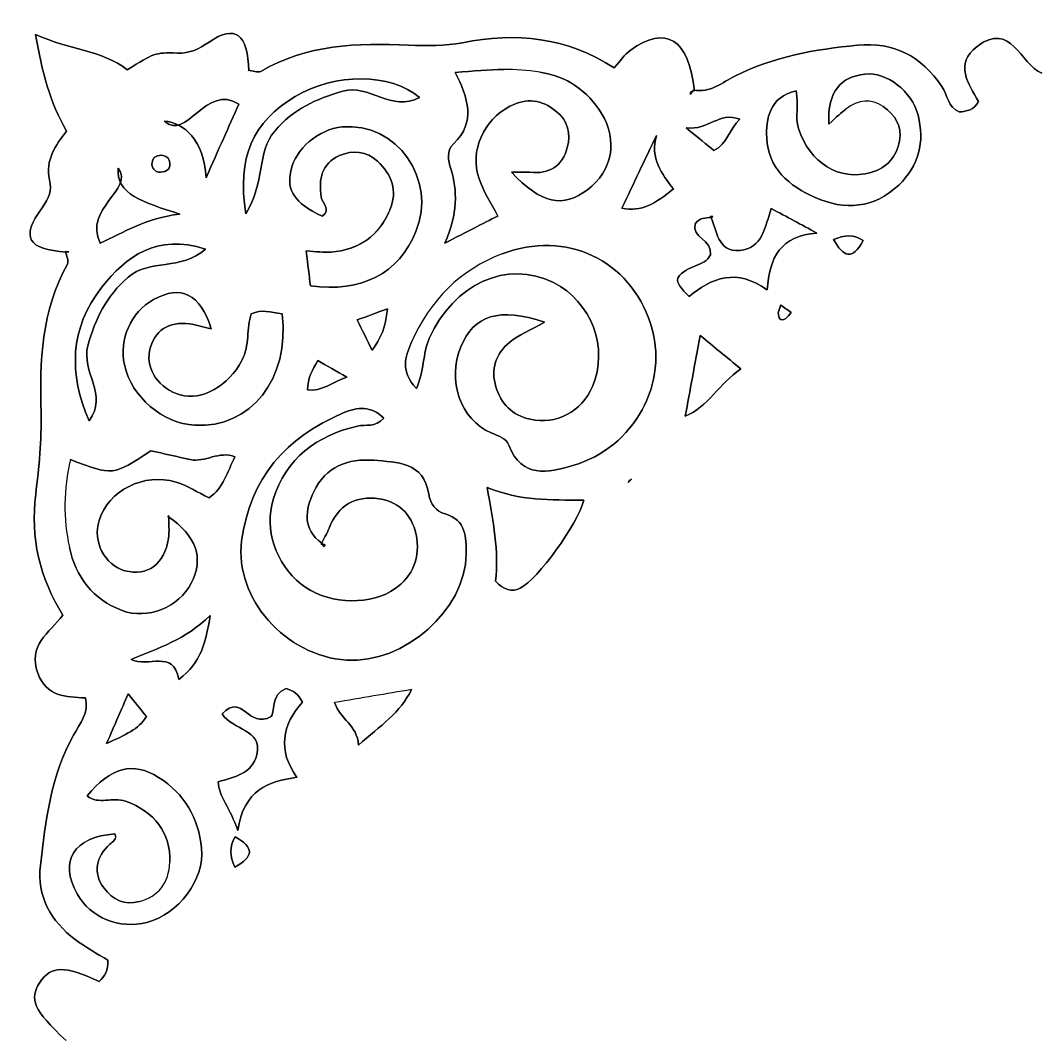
# Model space of a CAD drawing. Header units: millimetres. Extents: x 12656 to 13141, y 12470 to 12954.
# Drawn here: x 12656.3 to 12898.2, y 12712.1 to 12954 of the extents above; entities that cross this region are included whole.
import ezdxf

# ---------------------------------------------------------------- set-up
doc = ezdxf.new("R2010")
doc.units = ezdxf.units.MM
doc.layers.get('0').update_dxf_attribs({"linetype": 'CONTINUOUS'})

msp = doc.modelspace()

# ---------------------------------------------------------------- linework, layer by layer
for p, q in [((12710.5, 12941.96), (12710.28, 12942.18)), ((12710.28, 12942.18), (12710.5, 12941.96)), ((12816.1, 12937.27), (12815.92, 12937.45)), ((12815.92, 12937.45), (12816.1, 12937.27)), ((12819.93, 12907.44), (12820.45, 12907.45)), ((12819.93, 12907.44), (12820.13, 12907.25)), ((12820.45, 12907.45), (12820.13, 12907.25)), ((12667.03, 12899.19), (12667.25, 12899.03)), ((12667.03, 12899.19), (12667.77, 12899.05)), ((12667.77, 12899.05), (12667.25, 12899.03)), ((12813.9, 12859.81), (12813.9, 12859.81)), ((12813.9, 12859.81), (12813.9, 12859.81)), ((12800.38, 12844.42), (12800.64, 12844.87)), ((12800.64, 12844.87), (12800.38, 12844.42)), ((12800.77, 12844.82), (12800.38, 12844.42)), ((12800.38, 12844.42), (12800.77, 12844.82)), ((12800.64, 12844.87), (12801.2, 12845.22)), ((12801.2, 12845.22), (12800.64, 12844.87)), ((12800.64, 12844.87), (12800.77, 12844.82)), ((12800.77, 12844.82), (12800.64, 12844.87)), ((12801.2, 12845.22), (12800.77, 12844.82)), ((12800.77, 12844.82), (12801.2, 12845.22)), ((12691.29, 12836.32), (12691.46, 12836.47)), ((12691.46, 12836.47), (12691.29, 12836.32)), ((12691.29, 12836.32), (12691.46, 12836.47)), ((12691.46, 12836.47), (12691.29, 12836.32)), ((12727.6, 12829.78), (12727.78, 12829.98)), ((12727.78, 12829.98), (12727.6, 12829.78)), ((12721.87, 12774.51), (12721.85, 12774.48)), ((12721.85, 12774.48), (12721.87, 12774.51))]:
    msp.add_line(p, q)
for points in [[(12819.93, 12907.44), (12820.13, 12907.25), (12820.45, 12907.45)], [(12667.03, 12899.19), (12667.25, 12899.03), (12667.77, 12899.05)]]:
    msp.add_lwpolyline(points, close=True)
for centre, major_axis, ratio, start_param, end_param in [((12804.04, 12889.46), (-54.75, 44.14), 0.531289, 5.542823, 5.706926), ((12804.04, 12889.46), (-54.75, 44.14), 0.531289, 5.542823, 5.706926), ((12648.89, 8558.32), (208.31, 4376.51), 0.037222, 6.260377, 6.31456), ((12648.89, 8558.32), (-208.31, -4376.51), 0.037222, 3.118784, 3.172967), ((12115.24, 13726.12), (-623.56, 823.97), 0.116786, 3.067416, 3.209533), ((18122.43, 6417.5), (-5362.5, 6474.98), 0.064929, 6.26105, 6.316155), ((18122.43, 6417.5), (5362.5, -6474.98), 0.064929, 3.119457, 3.174563), ((13099.97, 12880.35), (-432.84, -46.46), 0.324881, 6.171435, 6.317976), ((13099.97, 12880.35), (-432.84, -46.46), 0.324881, 6.171435, 6.317976), ((11839.44, 13469.99), (-850.07, 721.98), 0.085152, 3.083492, 3.20806), ((11839.44, 13469.99), (-850.07, 721.98), 0.085152, 3.083492, 3.20806)]:
    msp.add_ellipse(centre, major_axis=major_axis, ratio=ratio, start_param=start_param, end_param=end_param)
for points in [[(12883.17, 12947.8), (12891.16, 12953.95), (12893.35, 12943.52), (12898.49, 12941.47)], [(12898.49, 12941.47), (12893.35, 12943.52), (12891.16, 12953.95), (12883.17, 12947.8)], [(12701.02, 12948.83), (12707.33, 12953.03), (12710.19, 12950.76), (12710.5, 12941.96)], [(12710.5, 12941.96), (12710.19, 12950.76), (12707.33, 12953.03), (12701.02, 12948.83)], [(12761.12, 12948.67), (12773.82, 12951.21), (12785.83, 12949.99), (12797.11, 12942.71)], [(12797.11, 12942.71), (12785.83, 12949.99), (12773.82, 12951.21), (12761.12, 12948.67)], [(12816.1, 12937.27), (12814.93, 12949.46), (12809.38, 12952.99), (12800.88, 12946.85)], [(12800.88, 12946.85), (12809.38, 12952.99), (12814.93, 12949.46), (12816.1, 12937.27)], [(12659.87, 12950.62), (12661.45, 12941.75), (12663.25, 12934.48), (12667.25, 12927.73)], [(12681.65, 12942.26), (12675.6, 12946.92), (12667.88, 12946.96), (12659.87, 12950.62)], [(12659.87, 12950.62), (12667.88, 12946.96), (12675.6, 12946.92), (12681.65, 12942.26)], [(12667.25, 12927.73), (12663.25, 12934.48), (12661.45, 12941.75), (12659.87, 12950.62)], [(12693.49, 12946.21), (12696.6, 12946.09), (12698.52, 12947.16), (12701.02, 12948.83)], [(12701.02, 12948.83), (12698.52, 12947.16), (12696.6, 12946.09), (12693.49, 12946.21)], [(12713.3, 12941.86), (12724.25, 12948.24), (12736.18, 12948.67), (12748.36, 12948.09)], [(12748.36, 12948.09), (12736.18, 12948.67), (12724.25, 12948.24), (12713.3, 12941.86)], [(12748.36, 12948.09), (12752.6, 12947.89), (12756.98, 12947.85), (12761.12, 12948.67)], [(12761.12, 12948.67), (12756.98, 12947.85), (12752.6, 12947.89), (12748.36, 12948.09)], [(12854.74, 12948.06), (12863.42, 12948.9), (12869.93, 12945.48), (12874.79, 12938.3)], [(12874.79, 12938.3), (12869.93, 12945.48), (12863.42, 12948.9), (12854.74, 12948.06)], [(12693.49, 12946.21), (12688.03, 12946.42), (12688.01, 12946.1), (12681.65, 12942.26)], [(12681.65, 12942.26), (12688.01, 12946.1), (12688.03, 12946.42), (12693.49, 12946.21)], [(12800.88, 12946.85), (12799.51, 12945.86), (12798.55, 12944.32), (12797.11, 12942.71)], [(12797.11, 12942.71), (12798.55, 12944.32), (12799.51, 12945.86), (12800.88, 12946.85)], [(12854.74, 12948.06), (12844.73, 12947.09), (12834.94, 12945.38), (12825.82, 12940.8)], [(12825.82, 12940.8), (12834.94, 12945.38), (12844.73, 12947.09), (12854.74, 12948.06)], [(12883.49, 12934.76), (12881.06, 12938.94), (12877.7, 12943.6), (12883.17, 12947.8)], [(12883.17, 12947.8), (12877.7, 12943.6), (12881.06, 12938.94), (12883.49, 12934.76)], [(12710.28, 12942.18), (12710.35, 12942.11), (12710.43, 12942.03), (12710.5, 12941.96)], [(12713.3, 12941.86), (12712.6, 12941.45), (12711.3, 12942.05), (12710.28, 12942.18)], [(12710.28, 12942.18), (12711.3, 12942.05), (12712.6, 12941.45), (12713.3, 12941.86)], [(12710.5, 12941.96), (12710.43, 12942.03), (12710.35, 12942.11), (12710.28, 12942.18)], [(12750.94, 12935.66), (12744.06, 12941.56), (12730.84, 12941.49), (12721.42, 12935.9)], [(12721.42, 12935.9), (12730.84, 12941.49), (12744.06, 12941.56), (12750.94, 12935.66)], [(12759.05, 12924.76), (12764.4, 12929.86), (12762.42, 12935.53), (12759.38, 12941.63)], [(12759.38, 12941.63), (12762.42, 12935.53), (12764.4, 12929.86), (12759.05, 12924.76)], [(12759.38, 12941.63), (12763.87, 12941.92), (12767.38, 12942.31), (12770.91, 12942.32)], [(12770.91, 12942.32), (12767.38, 12942.31), (12763.87, 12941.92), (12759.38, 12941.63)], [(12779.44, 12941.67), (12785.8, 12940.7), (12790.75, 12937.34), (12794.09, 12931.91)], [(12794.09, 12931.91), (12790.75, 12937.34), (12785.8, 12940.7), (12779.44, 12941.67)], [(12856.55, 12941.21), (12861.7, 12941.82), (12867.66, 12937.18), (12869.13, 12931.51)], [(12869.13, 12931.51), (12867.66, 12937.18), (12861.7, 12941.82), (12856.55, 12941.21)], [(12690.48, 12930.07), (12695.69, 12925.12), (12700.27, 12939.17), (12708.08, 12934.1)], [(12708.08, 12934.1), (12700.27, 12939.17), (12695.69, 12925.12), (12690.48, 12930.07)], [(12825.82, 12940.8), (12822.71, 12939.25), (12819.86, 12936.65), (12815.92, 12937.45)], [(12815.92, 12937.45), (12819.86, 12936.65), (12822.71, 12939.25), (12825.82, 12940.8)], [(12847.96, 12929.38), (12847.7, 12937.24), (12850.82, 12940.53), (12856.55, 12941.21)], [(12856.55, 12941.21), (12850.82, 12940.53), (12847.7, 12937.24), (12847.96, 12929.38)], [(12716.6, 12927.71), (12720.96, 12932.92), (12726.48, 12935.37), (12732.78, 12937.19)], [(12732.78, 12937.19), (12726.48, 12935.37), (12720.96, 12932.92), (12716.6, 12927.71)], [(12732.78, 12937.19), (12738.96, 12938.97), (12744.33, 12932.12), (12750.94, 12935.66)], [(12750.94, 12935.66), (12744.33, 12932.12), (12738.96, 12938.97), (12732.78, 12937.19)], [(12815.92, 12937.45), (12815.66, 12937.1), (12815.41, 12936.75), (12815.15, 12936.4)], [(12815.15, 12936.4), (12815.41, 12936.75), (12815.66, 12937.1), (12815.92, 12937.45)], [(12815.15, 12936.4), (12815.18, 12936.61), (12815.15, 12936.92), (12815.27, 12937)], [(12815.27, 12937), (12815.15, 12936.92), (12815.18, 12936.61), (12815.15, 12936.4)], [(12815.27, 12937), (12815.5, 12937.16), (12815.81, 12937.19), (12816.1, 12937.27)], [(12816.1, 12937.27), (12815.81, 12937.19), (12815.5, 12937.16), (12815.27, 12937)], [(12833.25, 12926.1), (12833.09, 12930.58), (12833.87, 12935.79), (12840.23, 12937.26)], [(12840.23, 12937.26), (12833.87, 12935.79), (12833.09, 12930.58), (12833.25, 12926.1)], [(12840.23, 12937.26), (12840.98, 12933.85), (12839.89, 12931.14), (12840.8, 12928.33)], [(12840.8, 12928.33), (12839.89, 12931.14), (12840.98, 12933.85), (12840.23, 12937.26)], [(12874.79, 12938.3), (12876.15, 12936.29), (12876.17, 12933.33), (12878.91, 12932.24)], [(12878.91, 12932.24), (12876.17, 12933.33), (12876.15, 12936.29), (12874.79, 12938.3)], [(12709.79, 12908.13), (12707.51, 12921.44), (12711.49, 12930), (12721.42, 12935.9)], [(12721.42, 12935.9), (12711.49, 12930), (12707.51, 12921.44), (12709.79, 12908.13)], [(12783.29, 12932.45), (12779.88, 12935.17), (12776.37, 12935.68), (12772.38, 12933.59)], [(12772.38, 12933.59), (12776.37, 12935.68), (12779.88, 12935.17), (12783.29, 12932.45)], [(12878.91, 12932.24), (12880.69, 12932.4), (12882.41, 12932.67), (12883.49, 12934.76)], [(12883.49, 12934.76), (12882.41, 12932.67), (12880.69, 12932.4), (12878.91, 12932.24)], [(12708.08, 12934.1), (12705.71, 12928.78), (12703.31, 12923.37), (12700.32, 12916.65)], [(12700.32, 12916.65), (12703.31, 12923.37), (12705.71, 12928.78), (12708.08, 12934.1)], [(12772.38, 12933.59), (12766.12, 12930.33), (12762.79, 12923.15), (12765.04, 12916.42)], [(12765.04, 12916.42), (12762.79, 12923.15), (12766.12, 12930.33), (12772.38, 12933.59)], [(12785.97, 12923.78), (12786.84, 12927.04), (12786.18, 12930.16), (12783.29, 12932.45)], [(12783.29, 12932.45), (12786.18, 12930.16), (12786.84, 12927.04), (12785.97, 12923.78)], [(12794.09, 12931.91), (12798.06, 12925.46), (12796.61, 12918.21), (12790.77, 12913.79)], [(12790.77, 12913.79), (12796.61, 12918.21), (12798.06, 12925.46), (12794.09, 12931.91)], [(12826.92, 12930.54), (12821.8, 12932.36), (12819.51, 12927.85), (12814.17, 12928.47)], [(12814.17, 12928.47), (12819.51, 12927.85), (12821.8, 12932.36), (12826.92, 12930.54)], [(12851.99, 12932.92), (12850.92, 12932.09), (12849.95, 12931.14), (12847.96, 12929.38)], [(12847.96, 12929.38), (12849.95, 12931.14), (12850.92, 12932.09), (12851.99, 12932.92)], [(12864.77, 12925.38), (12865.43, 12928.83), (12863.73, 12931.58), (12860.87, 12933.51)], [(12860.87, 12933.51), (12863.73, 12931.58), (12865.43, 12928.83), (12864.77, 12925.38)], [(12700.32, 12916.65), (12699.78, 12925.56), (12695.19, 12929.67), (12690.48, 12930.07)], [(12690.48, 12930.07), (12695.19, 12929.67), (12699.78, 12925.56), (12700.32, 12916.65)], [(12732.61, 12928.68), (12745.51, 12929.89), (12755.14, 12916.26), (12750.09, 12903.92)], [(12750.09, 12903.92), (12755.14, 12916.26), (12745.51, 12929.89), (12732.61, 12928.68)], [(12820.72, 12923.11), (12824.01, 12924.66), (12824.26, 12928.16), (12826.92, 12930.54)], [(12826.92, 12930.54), (12824.26, 12928.16), (12824.01, 12924.66), (12820.72, 12923.11)], [(12869.13, 12931.51), (12870.77, 12925.19), (12869.38, 12919.47), (12864.55, 12914.9)], [(12864.55, 12914.9), (12869.38, 12919.47), (12870.77, 12925.19), (12869.13, 12931.51)], [(12667.25, 12927.73), (12664.65, 12924.35), (12662.12, 12920.82), (12663.21, 12916.16)], [(12663.21, 12916.16), (12662.12, 12920.82), (12664.65, 12924.35), (12667.25, 12927.73)], [(12716.6, 12927.71), (12712.31, 12922.57), (12714.32, 12915.5), (12709.79, 12908.13)], [(12709.79, 12908.13), (12714.32, 12915.5), (12712.31, 12922.57), (12716.6, 12927.71)], [(12720.4, 12918.24), (12721.5, 12923.51), (12726.93, 12928.14), (12732.61, 12928.68)], [(12732.61, 12928.68), (12726.93, 12928.14), (12721.5, 12923.51), (12720.4, 12918.24)], [(12814.17, 12928.47), (12817.31, 12925.9), (12818.92, 12924.58), (12820.72, 12923.11)], [(12820.72, 12923.11), (12818.92, 12924.58), (12817.31, 12925.9), (12814.17, 12928.47)], [(12840.8, 12928.33), (12843.43, 12920.15), (12850.46, 12915.73), (12857.98, 12917.89)], [(12857.98, 12917.89), (12850.46, 12915.73), (12843.43, 12920.15), (12840.8, 12928.33)], [(12758.37, 12918.74), (12757.78, 12920.74), (12757.16, 12922.96), (12759.05, 12924.76)], [(12759.05, 12924.76), (12757.16, 12922.96), (12757.78, 12920.74), (12758.37, 12918.74)], [(12798.92, 12909.45), (12801.65, 12915.18), (12804.37, 12920.91), (12807.1, 12926.64)], [(12807.1, 12926.64), (12804.37, 12920.91), (12801.65, 12915.18), (12798.92, 12909.45)], [(12807.1, 12926.64), (12805.51, 12921.37), (12808.44, 12917.49), (12811.12, 12913.98)], [(12811.12, 12913.98), (12808.44, 12917.49), (12805.51, 12921.37), (12807.1, 12926.64)], [(12844.74, 12911.97), (12838.58, 12914.65), (12833.51, 12918.96), (12833.25, 12926.1)], [(12833.25, 12926.1), (12833.51, 12918.96), (12838.58, 12914.65), (12844.74, 12911.97)], [(12857.98, 12917.89), (12861.82, 12919.01), (12864.07, 12921.67), (12864.77, 12925.38)], [(12864.77, 12925.38), (12864.07, 12921.67), (12861.82, 12919.01), (12857.98, 12917.89)], [(12689.25, 12921.94), (12690.35, 12922.07), (12691.37, 12921.64), (12691.66, 12920.56)], [(12691.66, 12920.56), (12691.37, 12921.64), (12690.35, 12922.07), (12689.25, 12921.94)], [(12740.98, 12920.54), (12738.36, 12922.96), (12735.03, 12923.26), (12731.96, 12921.92)], [(12731.96, 12921.92), (12735.03, 12923.26), (12738.36, 12922.96), (12740.98, 12920.54)], [(12777.09, 12917.95), (12781.69, 12917.43), (12784.81, 12919.39), (12785.97, 12923.78)], [(12785.97, 12923.78), (12784.81, 12919.39), (12781.69, 12917.43), (12777.09, 12917.95)], [(12687.49, 12919.8), (12687.53, 12920.96), (12688.02, 12921.79), (12689.25, 12921.94)], [(12689.25, 12921.94), (12688.02, 12921.79), (12687.53, 12920.96), (12687.49, 12919.81)], [(12687.49, 12919.81), (12687.64, 12918.63), (12688.4, 12917.91), (12689.49, 12917.96)], [(12689.49, 12917.96), (12688.4, 12917.91), (12687.64, 12918.63), (12687.49, 12919.8)], [(12691.66, 12920.56), (12692.13, 12918.83), (12691.01, 12918.02), (12689.49, 12917.96)], [(12689.49, 12917.96), (12691.01, 12918.02), (12692.13, 12918.83), (12691.66, 12920.56)], [(12731.96, 12921.92), (12727.71, 12920.06), (12726.98, 12916.32), (12727.62, 12912.03)], [(12727.62, 12912.03), (12726.98, 12916.32), (12727.71, 12920.06), (12731.96, 12921.92)], [(12743.89, 12909), (12745.82, 12913.61), (12744.39, 12917.38), (12740.98, 12920.54)], [(12740.98, 12920.54), (12744.39, 12917.38), (12745.82, 12913.61), (12743.89, 12909)], [(12675.19, 12901.12), (12671.27, 12909.53), (12683.27, 12913.73), (12679.52, 12918.95)], [(12679.52, 12918.95), (12683.27, 12913.73), (12671.27, 12909.53), (12675.19, 12901.12)], [(12694.11, 12908.03), (12685.41, 12910.78), (12678.82, 12912.86), (12679.52, 12918.95)], [(12679.52, 12918.95), (12678.82, 12912.86), (12685.41, 12910.78), (12694.11, 12908.03)], [(12727.83, 12907.51), (12721.25, 12910.8), (12719.39, 12913.49), (12720.4, 12918.24)], [(12720.4, 12918.24), (12719.39, 12913.49), (12721.25, 12910.8), (12727.83, 12907.51)], [(12756.92, 12901.12), (12760.09, 12908.26), (12759.9, 12913.48), (12758.37, 12918.74)], [(12758.37, 12918.74), (12759.9, 12913.48), (12760.09, 12908.26), (12756.92, 12901.12)], [(12772.76, 12917.97), (12775.03, 12917.97), (12776.07, 12918.06), (12777.09, 12917.95)], [(12777.09, 12917.95), (12776.07, 12918.06), (12775.03, 12917.97), (12772.76, 12917.97)], [(12790.77, 12913.79), (12784.99, 12909.43), (12779.71, 12910.43), (12772.76, 12917.97)], [(12772.76, 12917.97), (12779.71, 12910.43), (12784.99, 12909.43), (12790.77, 12913.79)], [(12663.21, 12916.16), (12663.82, 12913.53), (12663.1, 12911.84), (12661.45, 12909.55)], [(12661.45, 12909.55), (12663.1, 12911.84), (12663.82, 12913.53), (12663.21, 12916.16)], [(12765.04, 12916.42), (12766.03, 12913.48), (12767.82, 12910.82), (12769.47, 12907.57)], [(12769.47, 12907.57), (12767.82, 12910.82), (12766.03, 12913.48), (12765.04, 12916.42)], [(12864.55, 12914.9), (12858.67, 12909.33), (12851.81, 12908.88), (12844.74, 12911.97)], [(12844.74, 12911.97), (12851.81, 12908.88), (12858.67, 12909.33), (12864.55, 12914.9)], [(12811.12, 12913.98), (12807.03, 12910.6), (12803.5, 12908.44), (12798.92, 12909.45)], [(12798.92, 12909.45), (12803.5, 12908.44), (12807.03, 12910.6), (12811.12, 12913.98)], [(12727.62, 12912.03), (12727.85, 12910.57), (12730.04, 12909.09), (12727.83, 12907.51)], [(12727.83, 12907.51), (12730.04, 12909.09), (12727.85, 12910.57), (12727.62, 12912.03)], [(12661.45, 12909.55), (12656.3, 12902.41), (12658.01, 12899.65), (12667.25, 12899.03)], [(12667.25, 12899.03), (12658.01, 12899.65), (12656.3, 12902.41), (12661.45, 12909.55)], [(12694.11, 12908.03), (12685.83, 12907.04), (12681.04, 12903.78), (12675.19, 12901.12)], [(12675.19, 12901.12), (12681.04, 12903.78), (12685.83, 12907.04), (12694.11, 12908.03)], [(12743.89, 12909), (12741.3, 12902.78), (12736.55, 12899.56), (12729.95, 12899.02)], [(12769.47, 12907.57), (12765.85, 12905.71), (12762.39, 12903.93), (12756.92, 12901.12)], [(12756.92, 12901.12), (12762.39, 12903.93), (12765.85, 12905.71), (12769.47, 12907.57)], [(12834.32, 12909.36), (12832.93, 12905.12), (12832.21, 12899.84), (12826.86, 12899.41)], [(12826.86, 12899.41), (12832.21, 12899.84), (12832.93, 12905.12), (12834.32, 12909.36)], [(12834.32, 12909.36), (12838.2, 12907.27), (12841.29, 12905.61), (12845.17, 12903.53)], [(12845.17, 12903.53), (12841.29, 12905.61), (12838.2, 12907.27), (12834.32, 12909.36)], [(12816.29, 12905.71), (12815.41, 12902.35), (12820.45, 12902.04), (12819.89, 12898.39)], [(12819.89, 12898.39), (12820.45, 12902.04), (12815.41, 12902.35), (12816.29, 12905.71)], [(12820.13, 12907.25), (12818.72, 12907.14), (12817.27, 12907.13), (12816.29, 12905.71)], [(12816.29, 12905.71), (12817.27, 12907.13), (12818.72, 12907.14), (12820.13, 12907.25)], [(12826.86, 12899.41), (12821.5, 12898.98), (12821.56, 12904.14), (12819.93, 12907.44)], [(12819.93, 12907.44), (12821.56, 12904.14), (12821.5, 12898.98), (12826.86, 12899.41)], [(12675.59, 12890.67), (12681.4, 12898), (12688.58, 12903.42), (12700.18, 12899.75)], [(12700.18, 12899.75), (12688.58, 12903.42), (12681.4, 12898), (12675.59, 12890.67)], [(12750.09, 12903.92), (12746, 12893.9), (12737.18, 12889.34), (12725.07, 12891)], [(12725.07, 12891), (12737.18, 12889.34), (12746, 12893.9), (12750.09, 12903.92)], [(12805.72, 12882.07), (12800.78, 12897.2), (12785.68, 12904.35), (12770.55, 12898.6)], [(12770.55, 12898.6), (12785.68, 12904.35), (12800.78, 12897.2), (12805.72, 12882.07)], [(12845.17, 12903.53), (12836.64, 12902.94), (12833.82, 12897.76), (12833.38, 12890.05)], [(12833.38, 12890.05), (12833.82, 12897.76), (12836.64, 12902.94), (12845.17, 12903.53)], [(12856.1, 12901.75), (12853.86, 12903.32), (12851.63, 12903.11), (12849.1, 12901.98)], [(12849.1, 12901.98), (12851.63, 12903.11), (12853.86, 12903.32), (12856.1, 12901.75)], [(12849.1, 12901.98), (12851.41, 12898.01), (12853.58, 12896.82), (12856.1, 12901.75)], [(12856.1, 12901.75), (12853.58, 12896.82), (12851.41, 12898.01), (12849.1, 12901.98)], [(12667.03, 12899.19), (12667.19, 12898.17), (12667.86, 12896.89), (12667.46, 12896.18)], [(12667.46, 12896.18), (12667.86, 12896.89), (12667.19, 12898.17), (12667.03, 12899.19)], [(12700.18, 12899.75), (12694.36, 12894.53), (12686.93, 12897.46), (12681.85, 12893.05)], [(12681.85, 12893.05), (12686.93, 12897.46), (12694.36, 12894.53), (12700.18, 12899.75)], [(12725.07, 12891), (12724.78, 12893.43), (12724.47, 12895.88), (12724.05, 12899.31)], [(12724.05, 12899.31), (12726.47, 12899.17), (12728.23, 12898.88), (12729.95, 12899.02)], [(12729.95, 12899.02), (12728.23, 12898.88), (12726.47, 12899.17), (12724.05, 12899.31)], [(12724.05, 12899.31), (12724.47, 12895.88), (12724.78, 12893.43), (12725.07, 12891)], [(12812.18, 12892.85), (12814.34, 12896.2), (12818.64, 12895.39), (12819.89, 12898.39)], [(12819.89, 12898.39), (12818.64, 12895.39), (12814.34, 12896.2), (12812.18, 12892.85)], [(12667.46, 12896.18), (12661.31, 12885.11), (12660.86, 12873.12), (12661.19, 12860.86)], [(12661.19, 12860.86), (12660.86, 12873.12), (12661.31, 12885.11), (12667.46, 12896.18)], [(12753.24, 12878.54), (12759, 12891.46), (12771.66, 12897.33), (12782.7, 12891.8)], [(12782.7, 12891.8), (12771.66, 12897.33), (12759, 12891.46), (12753.24, 12878.54)], [(12672.3, 12876.83), (12674.05, 12883.2), (12676.69, 12888.57), (12681.85, 12893.05)], [(12681.85, 12893.05), (12676.69, 12888.57), (12674.05, 12883.2), (12672.3, 12876.83)], [(12833.38, 12890.05), (12826.15, 12895.33), (12820.16, 12892.89), (12814.84, 12888.48)], [(12814.84, 12888.48), (12820.16, 12892.89), (12826.15, 12895.33), (12833.38, 12890.05)], [(12675.59, 12890.67), (12667.9, 12880.97), (12667.77, 12870.03), (12672.6, 12859.02)], [(12672.6, 12859.02), (12667.77, 12870.03), (12667.9, 12880.97), (12675.59, 12890.67)], [(12701.52, 12880.81), (12699, 12889.13), (12694.36, 12891.38), (12687.87, 12887.76)], [(12687.87, 12887.76), (12694.36, 12891.38), (12699, 12889.13), (12701.52, 12880.81)], [(12782.7, 12891.8), (12791.7, 12887.29), (12795.84, 12876.27), (12791.95, 12867.16)], [(12791.95, 12867.16), (12795.84, 12876.27), (12791.7, 12887.29), (12782.7, 12891.8)], [(12814.84, 12888.48), (12813.11, 12890.36), (12811.83, 12891.59), (12812.18, 12892.85)], [(12812.18, 12892.85), (12811.83, 12891.59), (12813.11, 12890.36), (12814.84, 12888.48)], [(12687.87, 12887.76), (12682.47, 12884.74), (12679.63, 12878.36), (12680.99, 12872.28)], [(12680.99, 12872.28), (12679.63, 12878.36), (12682.47, 12884.74), (12687.87, 12887.76)], [(12780.58, 12882.39), (12769.9, 12886.07), (12763.76, 12883.98), (12760.72, 12876.59)], [(12760.72, 12876.59), (12763.76, 12883.98), (12769.9, 12886.07), (12780.58, 12882.39)], [(12836.57, 12886.48), (12836.37, 12885.85), (12836.17, 12885.22), (12835.98, 12884.58)], [(12835.98, 12884.58), (12836.17, 12885.22), (12836.37, 12885.85), (12836.57, 12886.48)], [(12839.05, 12884.72), (12838.23, 12885.31), (12837.4, 12885.9), (12836.57, 12886.48)], [(12836.57, 12886.48), (12837.4, 12885.9), (12838.23, 12885.31), (12839.05, 12884.72)], [(12697.69, 12857.98), (12710.87, 12857.22), (12720.26, 12868.91), (12718.34, 12884.42)], [(12718.34, 12884.42), (12720.26, 12868.91), (12710.87, 12857.22), (12697.69, 12857.98)], [(12711.05, 12884.39), (12709.87, 12880.96), (12710.71, 12876.91), (12708.82, 12873.34)], [(12708.82, 12873.34), (12710.71, 12876.91), (12709.87, 12880.96), (12711.05, 12884.39)], [(12718.34, 12884.42), (12715.55, 12884.8), (12713.51, 12885.49), (12711.05, 12884.39)], [(12711.05, 12884.39), (12713.51, 12885.49), (12715.55, 12884.8), (12718.34, 12884.42)], [(12743.31, 12885.57), (12740.39, 12884.49), (12738.45, 12883.78), (12736.15, 12882.93)], [(12736.15, 12882.93), (12738.45, 12883.78), (12740.39, 12884.49), (12743.31, 12885.57)], [(12743.31, 12885.57), (12742.94, 12881.24), (12741.73, 12878.46), (12739.71, 12875.74)], [(12739.71, 12875.74), (12741.73, 12878.46), (12742.94, 12881.24), (12743.31, 12885.57)], [(12835.98, 12884.58), (12836.13, 12883.51), (12836.33, 12882.41), (12837.78, 12883.27)], [(12837.78, 12883.27), (12836.33, 12882.41), (12836.13, 12883.51), (12835.98, 12884.58)], [(12837.78, 12883.27), (12838.3, 12883.58), (12838.64, 12884.23), (12839.05, 12884.72)], [(12839.05, 12884.72), (12838.64, 12884.23), (12838.3, 12883.58), (12837.78, 12883.27)], [(12686.95, 12875.57), (12688.02, 12880.61), (12691.44, 12882.59), (12696.41, 12881.99)], [(12696.41, 12881.99), (12691.44, 12882.59), (12688.02, 12880.61), (12686.95, 12875.57)], [(12696.41, 12881.99), (12698.08, 12881.79), (12699.69, 12881.24), (12701.52, 12880.81)], [(12701.52, 12880.81), (12699.69, 12881.24), (12698.08, 12881.79), (12696.41, 12881.99)], [(12739.71, 12875.74), (12738.51, 12878.17), (12737.37, 12880.46), (12736.15, 12882.93)], [(12736.15, 12882.93), (12737.37, 12880.46), (12738.51, 12878.17), (12739.71, 12875.74)], [(12772.34, 12877.65), (12774.48, 12879.37), (12777.14, 12880.45), (12780.58, 12882.39)], [(12780.58, 12882.39), (12777.14, 12880.45), (12774.48, 12879.37), (12772.34, 12877.65)], [(12787.28, 12848.42), (12801.94, 12852.66), (12810.28, 12868.1), (12805.72, 12882.07)], [(12805.72, 12882.07), (12810.28, 12868.1), (12801.94, 12852.66), (12787.28, 12848.42)], [(12750.2, 12866.7), (12752.09, 12870.73), (12751.66, 12874.96), (12753.24, 12878.54)], [(12753.24, 12878.54), (12751.66, 12874.96), (12752.09, 12870.73), (12750.2, 12866.7)], [(12817.47, 12879.27), (12816.18, 12872.24), (12815.06, 12866.17), (12813.96, 12860.1)], [(12813.96, 12860.1), (12815.06, 12866.17), (12816.18, 12872.24), (12817.47, 12879.27)], [(12827.13, 12871.32), (12823.67, 12874.16), (12820.89, 12876.45), (12817.47, 12879.27)], [(12817.47, 12879.27), (12820.89, 12876.45), (12823.67, 12874.16), (12827.13, 12871.32)], [(12672.6, 12859.02), (12677.2, 12865.21), (12670.61, 12870.66), (12672.3, 12876.83)], [(12672.3, 12876.83), (12670.61, 12870.66), (12677.2, 12865.21), (12672.6, 12859.02)], [(12748.98, 12877.49), (12747.53, 12874.13), (12746.33, 12870.8), (12750.2, 12866.7)], [(12750.2, 12866.7), (12746.33, 12870.8), (12747.53, 12874.13), (12748.98, 12877.49)], [(12760.72, 12876.59), (12757.44, 12868.59), (12760.61, 12859.29), (12767.92, 12856.15)], [(12767.92, 12856.15), (12760.61, 12859.29), (12757.44, 12868.59), (12760.72, 12876.59)], [(12769.04, 12867.07), (12767.78, 12871.19), (12768.98, 12874.98), (12772.34, 12877.65)], [(12772.34, 12877.65), (12768.98, 12874.98), (12767.78, 12871.19), (12769.04, 12867.07)], [(12694.17, 12865.16), (12689.25, 12866.6), (12686, 12871.11), (12686.95, 12875.57)], [(12686.95, 12875.57), (12686, 12871.11), (12689.25, 12866.6), (12694.17, 12865.16)], [(12697.69, 12857.98), (12689.92, 12858.44), (12682.7, 12864.61), (12680.99, 12872.28)], [(12680.99, 12872.28), (12682.7, 12864.61), (12689.92, 12858.44), (12697.69, 12857.98)], [(12708.82, 12873.34), (12705.68, 12867.38), (12699.37, 12863.64), (12694.17, 12865.16)], [(12694.17, 12865.16), (12699.37, 12863.64), (12705.68, 12867.38), (12708.82, 12873.34)], [(12726.8, 12873.3), (12725.5, 12871.03), (12724.4, 12868.99), (12724.37, 12866.33)], [(12724.37, 12866.33), (12724.4, 12868.99), (12725.5, 12871.03), (12726.8, 12873.3)], [(12733.74, 12869.35), (12731.12, 12870.84), (12728.99, 12872.06), (12726.8, 12873.3)], [(12726.8, 12873.3), (12728.99, 12872.06), (12731.12, 12870.84), (12733.74, 12869.35)], [(12827.13, 12871.32), (12821.92, 12867.79), (12819.4, 12862.36), (12813.96, 12860.1)], [(12813.96, 12860.1), (12819.4, 12862.36), (12821.92, 12867.79), (12827.13, 12871.32)], [(12724.37, 12866.33), (12727.77, 12865.95), (12730.2, 12868.2), (12733.74, 12869.35)], [(12733.74, 12869.35), (12730.2, 12868.2), (12727.77, 12865.95), (12724.37, 12866.33)], [(12777.17, 12859.38), (12772.89, 12860.34), (12770.24, 12863.08), (12769.04, 12867.07)], [(12769.04, 12867.07), (12770.24, 12863.08), (12772.89, 12860.34), (12777.17, 12859.38)], [(12791.95, 12867.16), (12789.37, 12861.12), (12783.33, 12857.99), (12777.17, 12859.38)], [(12777.17, 12859.38), (12783.33, 12857.99), (12789.37, 12861.12), (12791.95, 12867.16)], [(12732.84, 12860.87), (12736.3, 12862.32), (12739.49, 12862.6), (12742.48, 12859.62)], [(12742.48, 12859.62), (12739.49, 12862.6), (12736.3, 12862.32), (12732.84, 12860.87)], [(12659.93, 12841.62), (12660.72, 12847.99), (12661.36, 12854.46), (12661.19, 12860.86)], [(12661.19, 12860.86), (12661.36, 12854.46), (12660.72, 12847.99), (12659.93, 12841.62)], [(12708.76, 12830.55), (12710.7, 12845.29), (12719.24, 12855.19), (12732.84, 12860.87)], [(12732.84, 12860.87), (12719.24, 12855.19), (12710.7, 12845.29), (12708.76, 12830.55)], [(12742.48, 12859.62), (12740.41, 12857.33), (12738.14, 12858.25), (12736.2, 12857.78)], [(12736.2, 12857.78), (12738.14, 12858.25), (12740.41, 12857.33), (12742.48, 12859.62)], [(12736.2, 12857.78), (12726.5, 12855.46), (12719.34, 12850.19), (12716.25, 12840.37)], [(12716.25, 12840.37), (12719.34, 12850.19), (12726.5, 12855.46), (12736.2, 12857.78)], [(12767.92, 12856.15), (12769.61, 12855.43), (12771.4, 12855.02), (12772.1, 12853.23)], [(12772.1, 12853.23), (12771.4, 12855.02), (12769.61, 12855.43), (12767.92, 12856.15)], [(12668.14, 12849.85), (12678.24, 12845.93), (12678.24, 12845.93), (12687.26, 12851.93)], [(12687.26, 12851.93), (12678.24, 12845.93), (12678.24, 12845.93), (12668.14, 12849.85)], [(12687.26, 12851.93), (12690.32, 12851.24), (12693.44, 12850.5), (12696.58, 12849.82)], [(12696.58, 12849.82), (12693.44, 12850.5), (12690.32, 12851.24), (12687.26, 12851.93)], [(12707.18, 12850.45), (12703.43, 12852.03), (12700.11, 12849.05), (12696.58, 12849.82)], [(12696.58, 12849.82), (12700.11, 12849.05), (12703.43, 12852.03), (12707.18, 12850.45)], [(12772.1, 12853.23), (12775.19, 12845.29), (12781.37, 12846.71), (12787.28, 12848.42)], [(12787.28, 12848.42), (12781.37, 12846.71), (12775.19, 12845.29), (12772.1, 12853.23)], [(12701.02, 12840.76), (12704.52, 12843.02), (12705.32, 12847.01), (12707.18, 12850.45)], [(12707.18, 12850.45), (12705.32, 12847.01), (12704.52, 12843.02), (12701.02, 12840.76)], [(12725.86, 12842.19), (12728.64, 12848.16), (12734.04, 12850.16), (12740.07, 12849.65)], [(12740.07, 12849.65), (12734.04, 12850.16), (12728.64, 12848.16), (12725.86, 12842.19)], [(12740.07, 12849.65), (12745.53, 12849.2), (12751.96, 12849.34), (12753.14, 12841.59)], [(12753.14, 12841.59), (12751.96, 12849.34), (12745.53, 12849.2), (12740.07, 12849.65)], [(12693.21, 12844.47), (12685.58, 12846.81), (12677.19, 12842.51), (12674.97, 12835.39)], [(12674.97, 12835.39), (12677.19, 12842.51), (12685.58, 12846.81), (12693.21, 12844.47)], [(12701.02, 12840.76), (12698.34, 12842.06), (12695.9, 12843.64), (12693.21, 12844.47)], [(12693.21, 12844.47), (12695.9, 12843.64), (12698.34, 12842.06), (12701.02, 12840.76)], [(12768.98, 12820.99), (12769.75, 12828.01), (12768.46, 12835.15), (12766.97, 12843.21)], [(12766.97, 12843.21), (12774.83, 12840), (12781.94, 12840.27), (12789.89, 12840.21)], [(12789.89, 12840.21), (12781.94, 12840.27), (12774.83, 12840), (12766.97, 12843.21)], [(12766.97, 12843.21), (12768.46, 12835.15), (12769.75, 12828.01), (12768.98, 12820.99)], [(12666.4, 12812.92), (12660.82, 12821.81), (12658.63, 12831.28), (12659.93, 12841.62)], [(12659.93, 12841.62), (12658.63, 12831.28), (12660.82, 12821.81), (12666.4, 12812.92)], [(12722.88, 12820.27), (12716.84, 12825.11), (12714.03, 12833.33), (12716.25, 12840.37)], [(12716.25, 12840.37), (12714.03, 12833.33), (12716.84, 12825.11), (12722.88, 12820.27)], [(12725.86, 12842.19), (12723.82, 12837.83), (12723.11, 12833.41), (12727.78, 12829.98)], [(12727.78, 12829.98), (12723.11, 12833.41), (12723.82, 12837.83), (12725.86, 12842.19)], [(12729.51, 12833.58), (12731.64, 12839.01), (12735.73, 12841.35), (12741.33, 12840.52)], [(12741.33, 12840.52), (12735.73, 12841.35), (12731.64, 12839.01), (12729.51, 12833.58)], [(12741.33, 12840.52), (12746.57, 12839.76), (12749.56, 12836.11), (12750.27, 12831.12)], [(12750.27, 12831.12), (12749.56, 12836.11), (12746.57, 12839.76), (12741.33, 12840.52)], [(12757.02, 12836.94), (12754.82, 12837.6), (12753.51, 12839.22), (12753.14, 12841.59)], [(12753.14, 12841.59), (12753.51, 12839.22), (12754.82, 12837.6), (12757.02, 12836.94)], [(12789.89, 12840.21), (12788.44, 12834.48), (12778.94, 12821.45), (12774.83, 12819.35)], [(12774.83, 12819.35), (12778.94, 12821.45), (12788.44, 12834.48), (12789.89, 12840.21)], [(12674.97, 12835.39), (12673.39, 12830.37), (12676.28, 12824.77), (12681.1, 12823.48)], [(12681.1, 12823.48), (12676.28, 12824.77), (12673.39, 12830.37), (12674.97, 12835.39)], [(12696.82, 12820.54), (12699.86, 12826.55), (12698.05, 12831.72), (12691.29, 12836.32)], [(12691.29, 12836.32), (12698.05, 12831.72), (12699.86, 12826.55), (12696.82, 12820.54)], [(12691.41, 12831.15), (12691.66, 12832.89), (12691.46, 12834.7), (12691.46, 12836.47)], [(12691.46, 12836.47), (12691.46, 12834.7), (12691.66, 12832.89), (12691.41, 12831.15)], [(12762, 12827.45), (12762.05, 12831.38), (12762, 12835.45), (12757.02, 12836.94)], [(12757.02, 12836.94), (12762, 12835.45), (12762.05, 12831.38), (12762, 12827.45)], [(12727.6, 12829.78), (12728.24, 12831.04), (12728.99, 12832.26), (12729.51, 12833.58)], [(12729.51, 12833.58), (12728.99, 12832.26), (12728.24, 12831.04), (12727.6, 12829.78)], [(12681.1, 12823.48), (12686.43, 12822.05), (12690.52, 12825.03), (12691.41, 12831.15)], [(12691.41, 12831.15), (12690.52, 12825.03), (12686.43, 12822.05), (12681.1, 12823.48)], [(12708.76, 12830.55), (12706.97, 12816.9), (12719.3, 12803.19), (12733.62, 12802.27)], [(12733.62, 12802.27), (12719.3, 12803.19), (12706.97, 12816.9), (12708.76, 12830.55)], [(12750.27, 12831.12), (12751.03, 12825.76), (12748.89, 12821.41), (12744.07, 12818.54)], [(12744.07, 12818.54), (12748.89, 12821.41), (12751.03, 12825.76), (12750.27, 12831.12)], [(12667.92, 12829.02), (12669.43, 12822.06), (12673.44, 12816.66), (12680.41, 12814.05)], [(12680.41, 12814.05), (12673.44, 12816.66), (12669.43, 12822.06), (12667.92, 12829.02)], [(12728.18, 12829.18), (12728.75, 12829.56), (12728.56, 12829.77), (12727.6, 12829.78)], [(12727.6, 12829.78), (12728.56, 12829.77), (12728.75, 12829.56), (12728.18, 12829.18)], [(12727.78, 12829.98), (12727.91, 12829.71), (12728.04, 12829.44), (12728.18, 12829.18)], [(12728.18, 12829.18), (12728.04, 12829.44), (12727.91, 12829.71), (12727.78, 12829.98)], [(12733.62, 12802.27), (12747.35, 12801.38), (12761.84, 12814.16), (12762, 12827.45)], [(12762, 12827.45), (12761.84, 12814.16), (12747.35, 12801.38), (12733.62, 12802.27)], [(12680.41, 12814.05), (12686.42, 12811.79), (12693.93, 12814.82), (12696.82, 12820.54)], [(12696.82, 12820.54), (12693.93, 12814.82), (12686.42, 12811.79), (12680.41, 12814.05)], [(12774.83, 12819.35), (12772.95, 12818.38), (12770.75, 12818.91), (12768.98, 12820.99)], [(12768.98, 12820.99), (12770.75, 12818.91), (12772.95, 12818.38), (12774.83, 12819.35)], [(12744.07, 12818.54), (12738.2, 12815.06), (12728.44, 12815.81), (12722.88, 12820.27)], [(12722.88, 12820.27), (12728.44, 12815.81), (12738.2, 12815.06), (12744.07, 12818.54)], [(12660.42, 12799.17), (12658.01, 12805.64), (12663.08, 12808.8), (12666.4, 12812.92)], [(12701.33, 12812.82), (12695.35, 12807.14), (12689, 12805.1), (12682.59, 12802.46)], [(12682.59, 12802.46), (12689, 12805.1), (12695.35, 12807.14), (12701.33, 12812.82)], [(12701.33, 12812.82), (12700.21, 12806.51), (12699.27, 12801.78), (12693.86, 12797.69)], [(12693.86, 12797.69), (12699.27, 12801.78), (12700.21, 12806.51), (12701.33, 12812.82)], [(12682.59, 12802.46), (12686.61, 12800.36), (12692.53, 12805.01), (12693.86, 12797.69)], [(12693.86, 12797.69), (12692.53, 12805.01), (12686.61, 12800.36), (12682.59, 12802.46)], [(12671.73, 12793.31), (12667.09, 12793.54), (12662.5, 12793.61), (12660.42, 12799.17)], [(12681.87, 12794.3), (12680.17, 12790.39), (12678.78, 12787.21), (12676.74, 12782.51)], [(12676.74, 12782.51), (12678.78, 12787.21), (12680.17, 12790.39), (12681.87, 12794.3)], [(12686.17, 12788.88), (12684.64, 12790.81), (12683.56, 12792.16), (12681.87, 12794.3)], [(12681.87, 12794.3), (12683.56, 12792.16), (12684.64, 12790.81), (12686.17, 12788.88)], [(12704.14, 12789.55), (12709.03, 12794.64), (12710.21, 12785.84), (12715.77, 12788.9)], [(12715.77, 12788.9), (12710.21, 12785.84), (12709.03, 12794.64), (12704.14, 12789.55)], [(12715.77, 12788.9), (12716.69, 12789.44), (12715.62, 12794.41), (12719.29, 12795.52)], [(12719.29, 12795.52), (12715.62, 12794.41), (12716.69, 12789.44), (12715.77, 12788.9)], [(12719.29, 12795.52), (12721.08, 12795.05), (12722.19, 12794.25), (12723.16, 12792.29)], [(12723.16, 12792.29), (12722.19, 12794.25), (12721.08, 12795.05), (12719.29, 12795.52)], [(12749.03, 12795.3), (12743.06, 12794.29), (12737.09, 12793.28), (12730.79, 12792.21)], [(12736.46, 12782.15), (12741.67, 12786.66), (12746.44, 12789.92), (12749.04, 12795.31)], [(12749.04, 12795.31), (12746.44, 12789.92), (12741.67, 12786.66), (12736.46, 12782.15)], [(12723.16, 12792.29), (12718.39, 12786.99), (12717.23, 12780.9), (12721.85, 12774.48)], [(12721.85, 12774.48), (12717.23, 12780.9), (12718.39, 12786.99), (12723.16, 12792.29)], [(12736.46, 12782.15), (12736.18, 12786.91), (12732.14, 12788.21), (12730.79, 12792.21)], [(12730.79, 12792.21), (12732.14, 12788.21), (12736.18, 12786.91), (12736.46, 12782.15)], [(12730.79, 12792.21), (12730.79, 12792.21), (12730.79, 12792.21), (12730.79, 12792.21)], [(12704.14, 12789.55), (12706.5, 12785.59), (12713.89, 12785.94), (12712.35, 12779.85)], [(12712.35, 12779.85), (12713.89, 12785.94), (12706.5, 12785.59), (12704.14, 12789.55)], [(12676.74, 12782.51), (12681.32, 12784.61), (12684.27, 12785.88), (12686.17, 12788.88)], [(12686.17, 12788.88), (12684.27, 12785.88), (12681.32, 12784.61), (12676.74, 12782.51)], [(12712.35, 12779.85), (12711.27, 12775.4), (12707.12, 12774.51), (12703.18, 12773.42)], [(12703.18, 12773.42), (12707.12, 12774.51), (12711.27, 12775.4), (12712.35, 12779.85)], [(12672.1, 12770.07), (12677.75, 12776.88), (12682.95, 12778.29), (12689.08, 12774.48)], [(12689.08, 12774.48), (12682.95, 12778.29), (12677.75, 12776.88), (12672.1, 12770.07)], [(12707.84, 12761.86), (12709.2, 12771.51), (12715.17, 12773.53), (12721.87, 12774.51)], [(12721.87, 12774.51), (12715.17, 12773.53), (12709.2, 12771.51), (12707.84, 12761.86)], [(12689.08, 12774.48), (12695.24, 12770.64), (12698.53, 12764.74), (12699.25, 12757.71)], [(12699.25, 12757.71), (12698.53, 12764.74), (12695.24, 12770.64), (12689.08, 12774.48)], [(12703.18, 12773.42), (12703.43, 12769.78), (12706.09, 12767.21), (12707.84, 12761.86)], [(12707.84, 12761.86), (12706.09, 12767.21), (12703.43, 12769.78), (12703.18, 12773.42)], [(12672.1, 12770.07), (12674.91, 12767.9), (12678.21, 12769.92), (12681.24, 12768.84)], [(12681.24, 12768.84), (12678.21, 12769.92), (12674.91, 12767.9), (12672.1, 12770.07)], [(12681.24, 12768.84), (12687.97, 12766.46), (12692, 12761.26), (12691.72, 12754.41)], [(12691.72, 12754.41), (12692, 12761.26), (12687.97, 12766.46), (12681.24, 12768.84)], [(12669.76, 12746.87), (12665.37, 12754.64), (12669.02, 12760.41), (12678.72, 12761.08)], [(12678.73, 12761.08), (12669.02, 12760.41), (12665.37, 12754.64), (12669.76, 12746.87)], [(12678.72, 12761.08), (12679.32, 12759.76), (12678.25, 12759.35), (12677.51, 12758.65)], [(12677.51, 12758.65), (12678.25, 12759.35), (12679.32, 12759.76), (12678.73, 12761.08)], [(12707.23, 12760.39), (12705.75, 12758.04), (12706.03, 12755.76), (12707.11, 12753.19)], [(12707.11, 12753.19), (12706.03, 12755.76), (12705.75, 12758.04), (12707.23, 12760.39)], [(12707.11, 12753.19), (12711.63, 12755.62), (12711.82, 12757.89), (12707.23, 12760.39)], [(12707.23, 12760.39), (12711.82, 12757.89), (12711.63, 12755.62), (12707.11, 12753.19)], [(12676.13, 12748.22), (12673.31, 12752.06), (12674.29, 12755.56), (12677.51, 12758.65)], [(12677.51, 12758.65), (12674.29, 12755.56), (12673.31, 12752.06), (12676.13, 12748.22)], [(12699.25, 12757.71), (12700.02, 12750.14), (12693.76, 12742.04), (12686.31, 12740.1)], [(12686.31, 12740.1), (12693.76, 12742.04), (12700.02, 12750.14), (12699.25, 12757.71)], [(12669.3, 12736.01), (12663.55, 12740.41), (12660.16, 12746.29), (12661.04, 12753.61)], [(12661.04, 12753.61), (12660.16, 12746.29), (12663.55, 12740.41), (12669.3, 12736.01)], [(12684.51, 12745.03), (12681.01, 12744.07), (12678.18, 12745.41), (12676.13, 12748.22)], [(12676.13, 12748.22), (12678.18, 12745.41), (12681.01, 12744.07), (12684.51, 12745.03)], [(12686.31, 12740.1), (12679.76, 12738.4), (12672.97, 12741.17), (12669.76, 12746.87)], [(12669.76, 12746.87), (12672.97, 12741.17), (12679.76, 12738.4), (12686.31, 12740.1)], [(12677.07, 12731.11), (12674.62, 12732.64), (12671.8, 12734.11), (12669.3, 12736.01)], [(12669.3, 12736.01), (12671.8, 12734.11), (12674.62, 12732.64), (12677.07, 12731.11)], [(12675.01, 12726.05), (12676.19, 12727.34), (12677.2, 12728.71), (12677.07, 12731.11)], [(12677.07, 12731.11), (12677.2, 12728.71), (12676.19, 12727.34), (12675.01, 12726.05)]]:
    msp.add_open_spline(points, degree=3)
for points, knots in [([(12666.4, 12812.92), (12663.08, 12808.8), (12658.01, 12805.64), (12660.42, 12799.17), (12662.5, 12793.61), (12667.09, 12793.54), (12671.73, 12793.31)], [102, 102, 102, 102, 103, 103, 103, 103.991404, 103.991404, 103.991404, 103.991404]), ([(12671.73, 12793.31), (12672.61, 12789.83), (12670.42, 12787.17), (12668.92, 12784.52), (12663.49, 12774.9), (12662.3, 12764.22), (12661.04, 12753.61)], [106.015895, 106.015895, 106.015895, 106.015895, 107, 107, 107, 108, 108, 108, 108]), ([(12661.04, 12753.61), (12662.3, 12764.22), (12663.49, 12774.9), (12668.92, 12784.52), (12670.42, 12787.17), (12672.61, 12789.83), (12671.73, 12793.31)], [30, 30, 30, 30, 31, 31, 31, 31.984105, 31.984105, 31.984105, 31.984105]), ([(12667.14, 12712.07), (12659.4, 12719.4), (12658.29, 12721.84), (12660.91, 12725.85), (12663.53, 12729.88), (12666.83, 12729.94), (12675.01, 12726.05)], [25, 25, 25, 25, 26, 26, 26, 27, 27, 27, 27]), ([(12675.01, 12726.05), (12666.83, 12729.94), (12663.53, 12729.88), (12660.91, 12725.85), (12658.29, 12721.84), (12659.4, 12719.4), (12667.14, 12712.07)], [111, 111, 111, 111, 112, 112, 112, 113, 113, 113, 113])]:
    msp.add_open_spline(points, degree=3, knots=knots)

doc.saveas('drawing.dxf')
